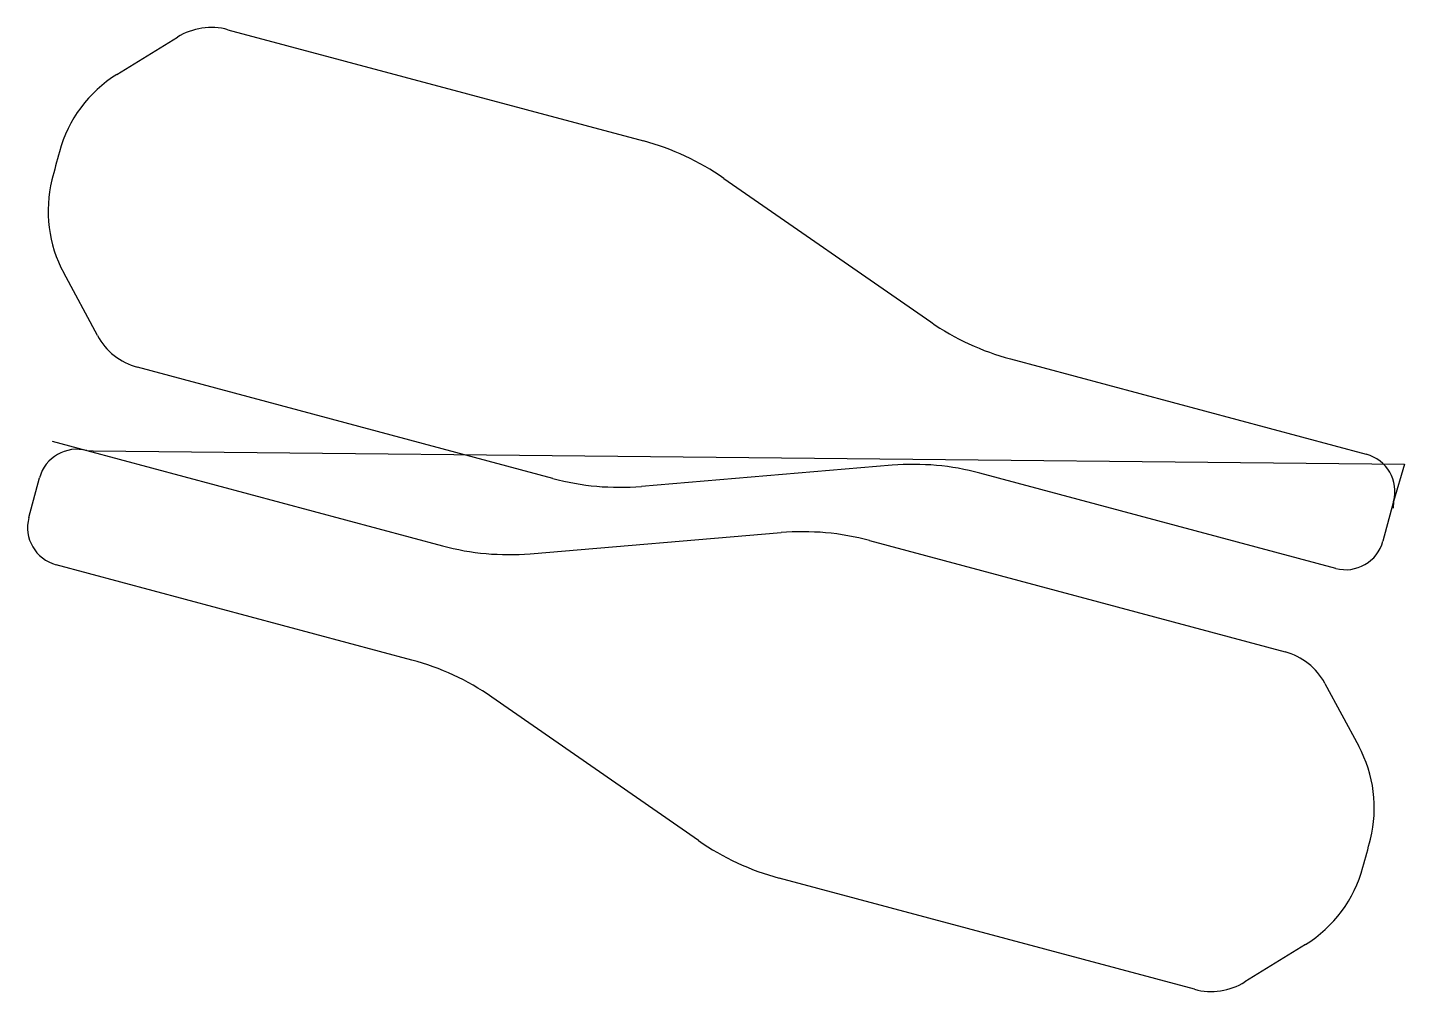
# Model space of a CAD drawing. Header units: metres. Extents: x 347 to 1418, y 44 to 794.
import ezdxf

# ---------------------------------------------------------------- set-up
doc = ezdxf.new("R2010")
doc.units = ezdxf.units.M

msp = doc.modelspace()

# ---------------------------------------------------------------- linework, layer by layer
at = {"layer": 'TOOL_0'}
for p, q in [((416.533, 757.619), (463.672, 786.773)), ((502.913, 792.545), (826.123, 705.941)), ((888.811, 676.843), (1049.676, 565.044)), ((401.416, 554.433), (375.17, 603.251)), ((1111.739, 536.236), (1388.571, 462.059)), ((755.723, 443.209), (432.514, 529.813)), ((366.178, 472.135), (393.087, 464.895)), ((393.087, 464.895), (669.918, 390.718)), ((393.088, 464.896), (398.155, 464.747)), ((398.155, 464.747), (1418.26, 454.449)), ((1019.775, 453.453), (824.562, 437.064)), ((1418.26, 454.449), (1409.783, 425.316)), ((348.064, 412.774), (356.346, 443.683)), ((1364.759, 373.193), (1087.928, 447.37)), ((1409.783, 425.316), (1401.501, 394.406)), ((1409.784, 425.317), (1409.408, 419.959)), ((738.07, 384.635), (933.284, 401.024)), ((1002.122, 394.88), (1325.332, 308.276)), ((646.108, 301.854), (369.277, 376.031)), ((1356.43, 283.657), (1382.677, 234.839)), ((869.036, 161.247), (708.172, 273.046)), ((1254.934, 45.545), (931.724, 132.149)), ((1341.314, 80.471), (1294.175, 51.317))]:
    msp.add_line(p, q, dxfattribs=at)
for centre, radius, start, end in [((489.981, 744.189), 50.056, 75.027587, 121.708361), ((469.977, 671.254), 101.563, 121.749864, 164.985693), ((1499.232, 384.786), 1169.937, 164.493539, 165.602752), ((774.1, 511.79), 201, 55.200895, 74.999891), ((464.568, 651.315), 101.5, 166.108744, 208.264282), ((1163.245, 728.455), 199, 235.201088, 254.999701), ((445.492, 578.157), 50.056, 208.291453, 254.973173), ((385.324, 435.918), 30, 75.001165, 164.999321), ((1380.806, 433.081), 30, 345.001165, 74.999321), ((1036.423, 255.151), 199, 74.999979, 94.798886), ((807.747, 637.359), 201, 254.999542, 274.798795), ((377.042, 405.009), 30, 164.999321, 254.999321), ((950.099, 200.729), 201, 74.999891, 94.798795), ((721.423, 582.937), 199, 254.999979, 274.798599), ((1372.523, 402.171), 30, 255.001165, 344.999321), ((594.603, 109.635), 199, 55.201088, 74.999979), ((1312.354, 259.932), 50.056, 28.292461, 74.973173), ((1293.279, 186.775), 101.5, 346.109292, 28.264282), ((983.747, 326.3), 201, 235.200895, 254.999891), ((258.615, 453.304), 1169.936, 344.493243, 345.6028), ((1287.871, 166.836), 101.563, 301.749384, 344.982131), ((1267.866, 93.901), 50.056, 255.027587, 301.708361)]:
    msp.add_arc(centre, radius, start, end, dxfattribs=at)

doc.saveas('drawing.dxf')
